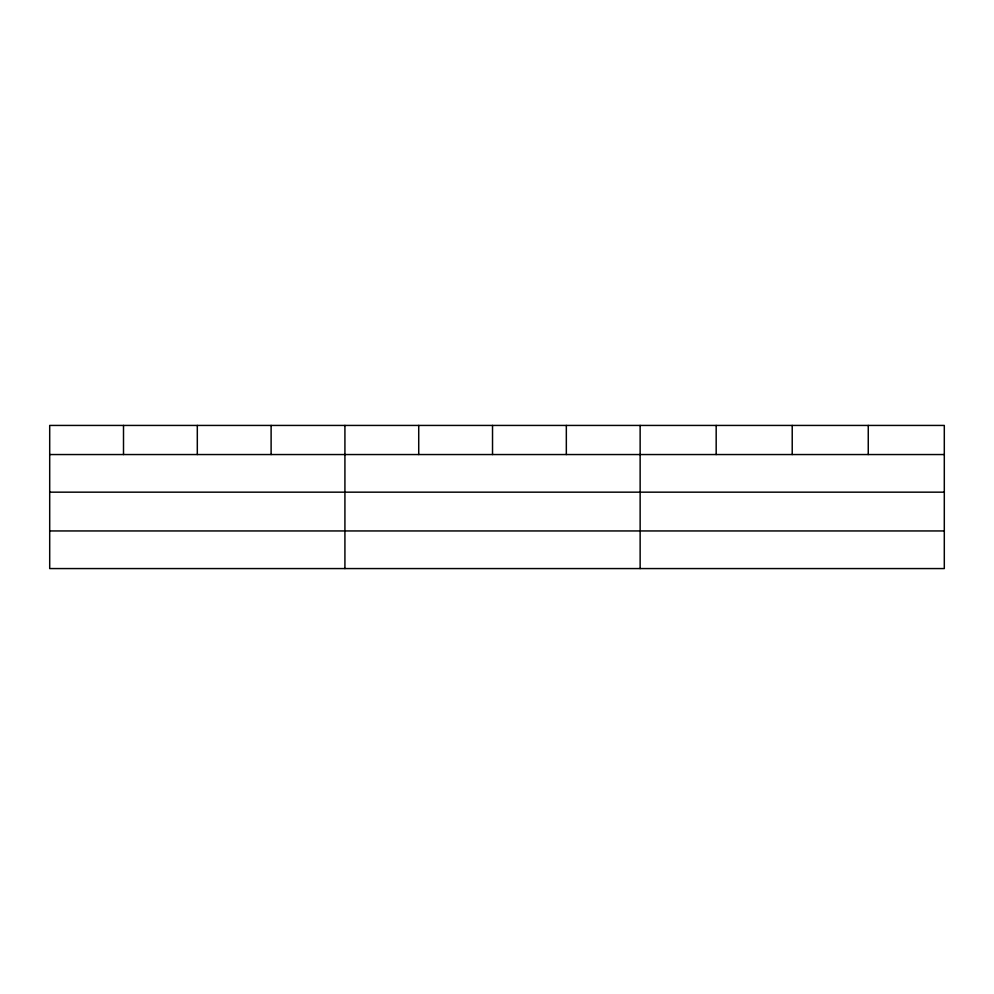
<?xml version="1.0" encoding="UTF-8"?>
<svg xmlns="http://www.w3.org/2000/svg" width="994" height="994" viewBox="0 0 994 994"><rect width="100%" height="100%" fill="white"/><g stroke="black" fill="none" stroke-linecap="round" stroke-linejoin="round"><path stroke-width="1.49" d="M944.3 492.167L944.3 425.432L49.7 425.432L49.7 568.568L944.3 568.568L944.3 492.167L49.7 492.167M49.7 454.544L944.3 454.544M49.7 530.945L944.3 530.945M868.259 425.432L868.259 454.544M792.218 425.432L792.218 454.544M716.177 425.432L716.177 454.544M640.136 425.432L640.136 568.568M566.332 425.432L566.332 454.544M492.527 425.432L492.527 454.544M418.722 425.432L418.722 454.544M344.918 425.432L344.918 568.568M271.113 425.432L271.113 454.544M197.309 425.432L197.309 454.544M123.505 425.432L123.505 454.544"/></g></svg>
